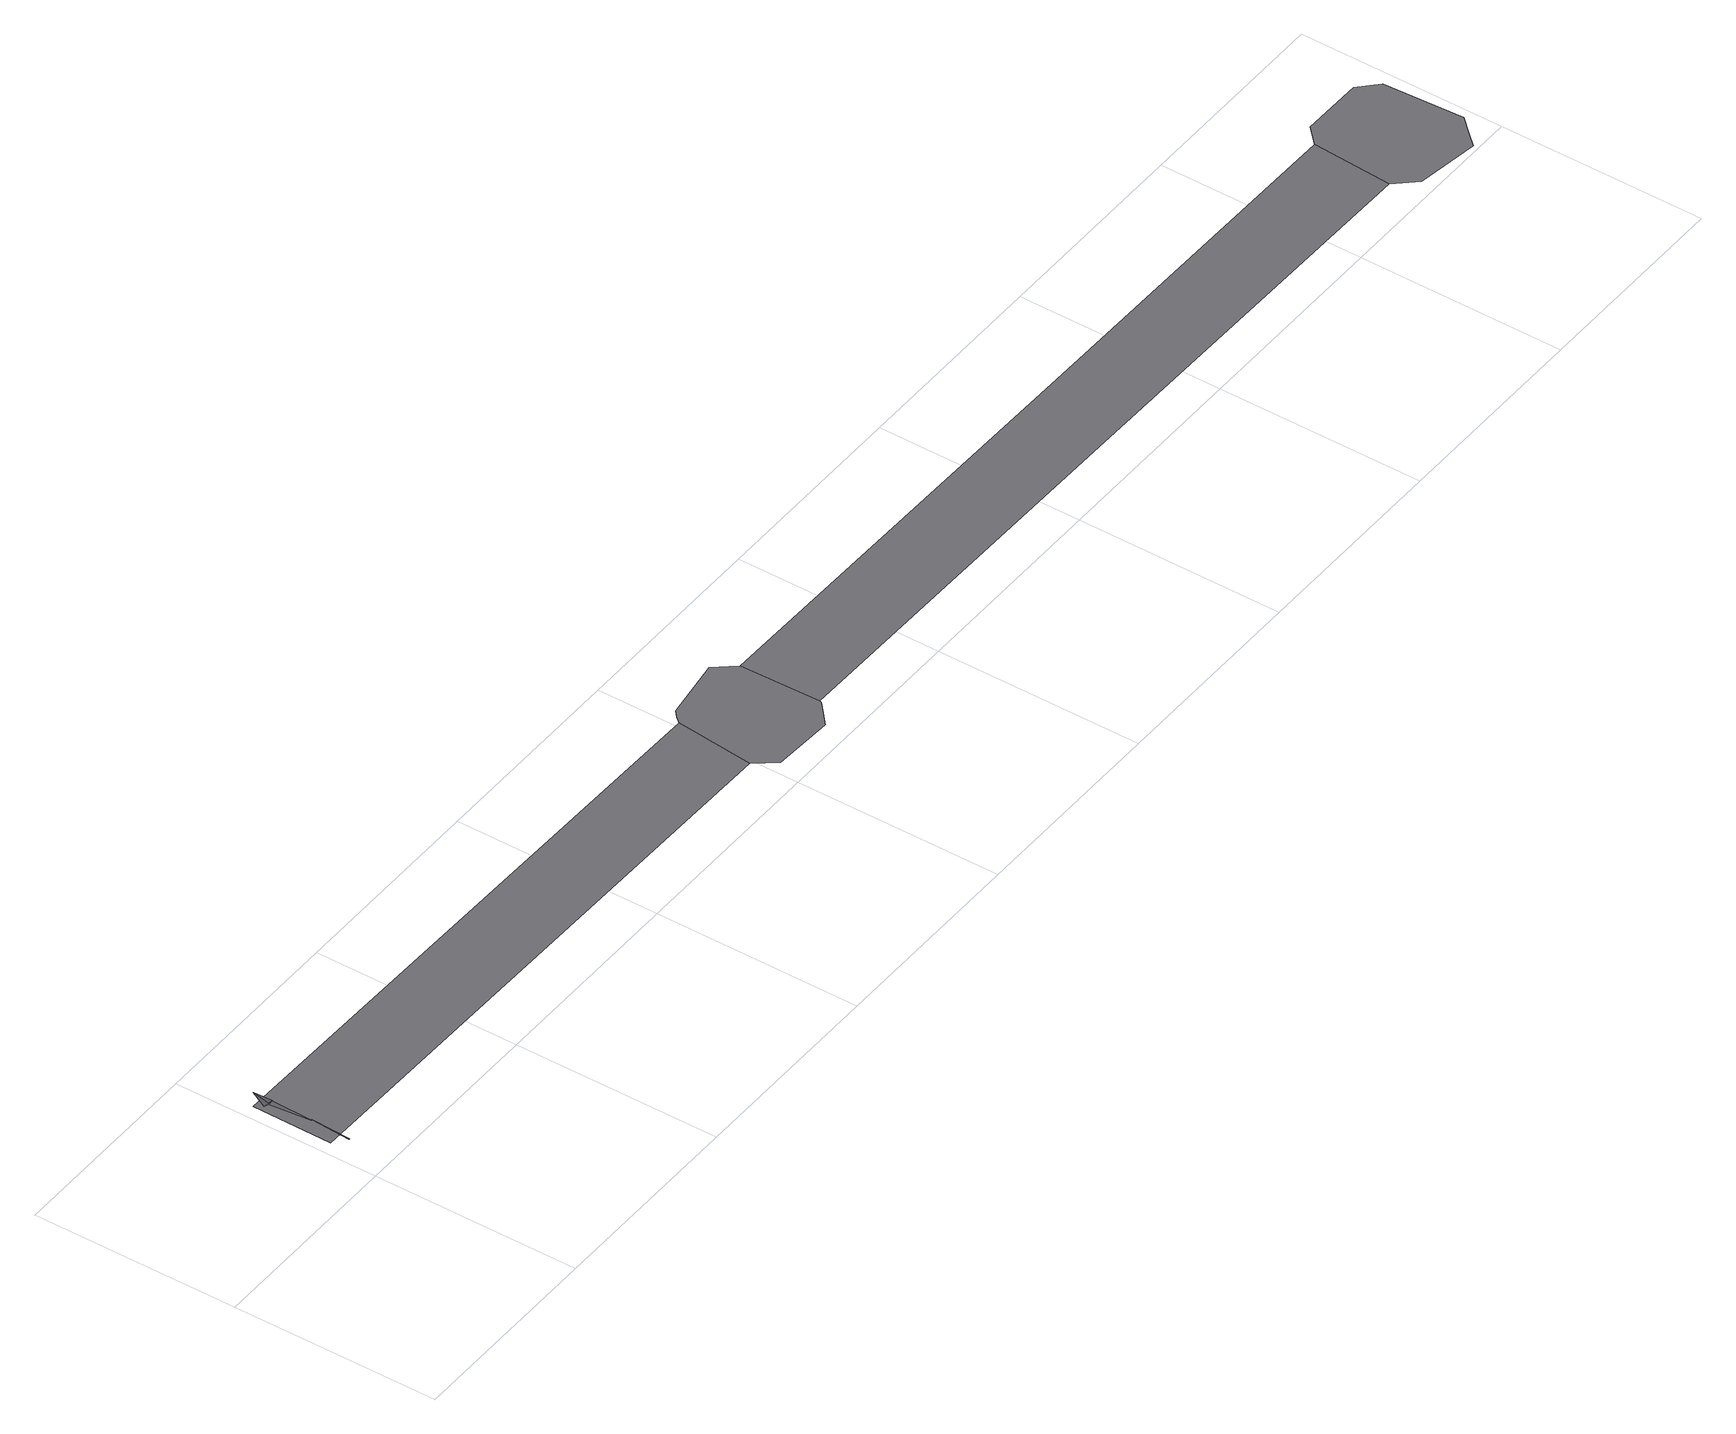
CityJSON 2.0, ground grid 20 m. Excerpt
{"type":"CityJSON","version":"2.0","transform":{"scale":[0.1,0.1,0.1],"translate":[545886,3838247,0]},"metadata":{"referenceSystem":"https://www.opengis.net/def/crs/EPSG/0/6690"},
"CityObjects":{
"road1":{"type":"Road","attributes":{"RoadStructureAttribute.sectionType":"4"},"geometry":[{"type":"MultiSurface","lod":"3","boundaries":[[[0,1,2]],[[3,4,5]],[[6,7,5]],[[5,7,3]],[[8,4,3]],[[7,9,3]],[[3,9,8]]],"semantics":{"surfaces":[{"type":"TrafficArea","function":"2000"},{"type":"AuxiliaryTrafficArea","function":"2000"},{"type":"TrafficArea","function":"1020"}],"values":[0,1,2,1,0,1,0]}}]},
"road2":{"type":"Road","attributes":{"RoadStructureAttribute.sectionType":"1"},"geometry":[{"type":"MultiSurface","lod":"1","boundaries":[[[10,11,12,13]]]}]},
"road3":{"type":"Road","geometry":[{"type":"MultiSurface","lod":"1","boundaries":[[[14,15,16,13,12,17,18,19,20,21,22]]]}]},
"road4":{"type":"Road","attributes":{"RoadStructureAttribute.sectionType":"1"},"geometry":[{"type":"MultiSurface","lod":"1","boundaries":[[[23,22,21,24,25,26]]]}]},
"road5":{"type":"Road","geometry":[{"type":"MultiSurface","lod":"1","boundaries":[[[27,26,25,28,29,30,31,32,33]]]}]}
},
"vertices":[
[11,34,15],[12,34,15],[13,73,16],[9,113,16],[4,114,16],[9,113,15],[13,73,15],[14,113,15],[14,132,15],[14,113,16],
[14,132,0],[13,54,0],[597,46,0],[605,122,0],
[676,142,0],[616,133,0],[610,128,0],[613,26,0],[672,23,0],[683,33,0],[693,42,0],[694,44,0],[692,122,0],
[1141,116,0],[1092,39,0],[1489,34,0],[1494,112,0],
[1510,128,0],[1507,14,0],[1567,5,0],[1577,16,0],[1592,32,0],[1588,110,0],[1571,127,0]
]}
